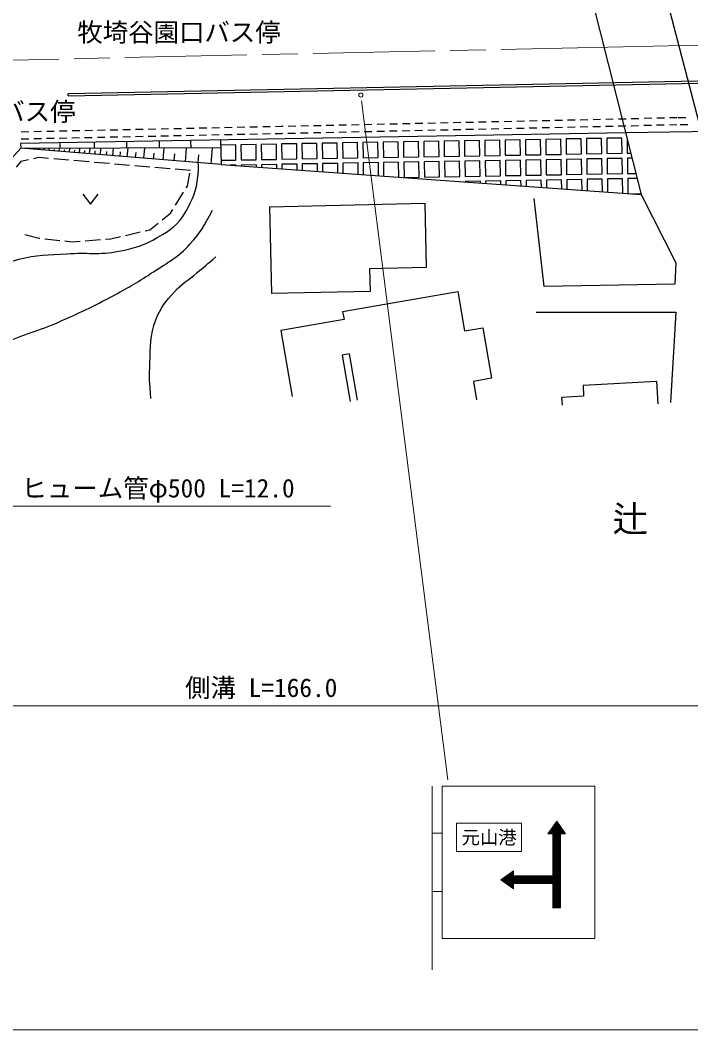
# Model space of a CAD drawing. Units: millimetres, scale not verified. Extents: x 40000 to 680000, y 20000 to 380000.
# Drawn here: x 475665 to 541633, y 205000 to 304227 of the extents above; entities that cross this region are included whole.
import ezdxf
from ezdxf.enums import TextEntityAlignment as Align

# ---------------------------------------------------------------- set-up
doc = ezdxf.new("R2010")
doc.units = ezdxf.units.MM
doc.header["$LTSCALE"] = 1000
doc.linetypes.add('CHAIN', pattern=[18.5, 12, -1.5, 3.5, -1.5])
for name, color, linetype, lineweight in [('M-BGD', 7, 'Continuous', 25), ('M-BMK', 2, 'CHAIN', 13), ('M-STR-HTXT', 7, 'Continuous', 13), ('M-STR-STRC', 7, 'Continuous', 13), ('M-TTL-BAND', 7, 'Continuous', 13)]:
    doc.layers.add(name, color=color, linetype=linetype, lineweight=lineweight)
doc.layers.add('M-BMK-HTXT', color=7, linetype='Continuous')
doc.styles.add('ＭＳ ゴシック', font='')
doc.styles.get('ＭＳ ゴシック').set_extended_font_data('MS Gothic')

msp = doc.modelspace()

# ---------------------------------------------------------------- hatches: boundary and pattern name
at = {"layer": 'M-STR-STRC', "lineweight": 25}
h = msp.add_hatch(dxfattribs=at)
h.set_pattern_fill('USER', color=256, style=0, pattern_type=2)
h.set_pattern_definition([(45, (528069, 216996), (-141.4214, 141.4214), []), (45, (528069, 216855), (-141.4214, 141.4214), [])])
h.paths.add_polyline_path([(528069, 216996), (528069, 219371), (524194, 219371), (524194, 218871), (522944, 219746), (524194, 220621), (524194, 220121), (528069, 220121), (528069, 224246), (527569, 224246), (528444, 225496), (529319, 224246), (528819, 224246), (528819, 216996)])

# ---------------------------------------------------------------- linework, layer by layer
at = {"layer": 'M-BGD'}
for p, q in [((534669, 323824), (544740, 285237)), ((530143, 313300), (536763, 287104)), ((573589, 298873), (535879, 298115)), ((535879, 298115), (480391, 296999)), ((480395, 296799), (535931, 297916)), ((535931, 297916), (573593, 298673)), ((480395, 296799), (480391, 296999)), ((497019, 293715), (497769, 293731)), ((498269, 293741), (499019, 293757)), ((499518, 293768), (500268, 293783)), ((500768, 293794), (501340, 293806)), ((501340, 293806), (501518, 293810)), ((502018, 293821), (502768, 293837)), ((503268, 293848), (504017, 293865)), ((504517, 293876), (505267, 293892)), ((505767, 293903), (506517, 293919)), ((507017, 293930), (507766, 293947)), ((508266, 293958), (509016, 293974)), ((509516, 293985), (510266, 294001)), ((510766, 294012), (511516, 294029)), ((512015, 294040), (512765, 294056)), ((513265, 294067), (514015, 294083)), ((514515, 294094), (515265, 294111)), ((515765, 294122), (516514, 294138)), ((517014, 294149), (517764, 294165)), ((518264, 294176), (519014, 294193)), ((519514, 294204), (520263, 294220)), ((520763, 294231), (521513, 294248)), ((522013, 294258), (522763, 294275)), ((523263, 294286), (524013, 294302)), ((524512, 294313), (525262, 294330)), ((525762, 294340), (526512, 294357)), ((527012, 294368), (527762, 294384)), ((528262, 294395), (529011, 294412)), ((529496, 293722), (530246, 293738)), ((529511, 294423), (530261, 294439)), ((530746, 293749), (531496, 293766)), ((530761, 294450), (531511, 294466)), ((531995, 293777), (532745, 293793)), ((532011, 294477), (532760, 294494)), ((533245, 293804), (533995, 293820)), ((533260, 294505), (534010, 294521)), ((534495, 293831), (535245, 293848)), ((534510, 294532), (535260, 294548)), ((573698, 293813), (535234, 293154)), ((535745, 293859), (536494, 293875)), ((535760, 294559), (536510, 294576)), ((537023, 293900), (537772, 293917)), ((537038, 294601), (537788, 294617)), ((538272, 293928), (539022, 293944)), ((538288, 294628), (539037, 294645)), ((539522, 293955), (540272, 293972)), ((539537, 294656), (540287, 294672)), ((540403, 294661), (541153, 294677)), ((540586, 293965), (541336, 293981)), ((535234, 293154), (475682, 292111)), ((475774, 293265), (476524, 293281)), ((477023, 293292), (477773, 293308)), ((478273, 293318), (479023, 293334)), ((479523, 293345), (480273, 293361)), ((480773, 293371), (481522, 293387)), ((482022, 293398), (482772, 293413)), ((483257, 292724), (484007, 292739)), ((483272, 293424), (484022, 293440)), ((484507, 292750), (485256, 292766)), ((484522, 293450), (485272, 293466)), ((485756, 292776), (486506, 292792)), ((485771, 293477), (486521, 293493)), ((487006, 292803), (487756, 292819)), ((487021, 293503), (487771, 293519)), ((488256, 292829), (489006, 292845)), ((488271, 293530), (489021, 293546)), ((489505, 292856), (490255, 292872)), ((489521, 293556), (490270, 293572)), ((490755, 292882), (491505, 292898)), ((490770, 293583), (491520, 293598)), ((492005, 292909), (492755, 292924)), ((492020, 293609), (492770, 293625)), ((493255, 292935), (494004, 292951)), ((493270, 293635), (494020, 293651)), ((494504, 292961), (495254, 292977)), ((494520, 293662), (495269, 293678)), ((495754, 292988), (496504, 293004)), ((495769, 293688), (496519, 293704)), ((497004, 293014), (497754, 293030)), ((498253, 293041), (499003, 293057)), ((499503, 293067), (500253, 293083)), ((500753, 293094), (501355, 293106)), ((501355, 293106), (501503, 293110)), ((502003, 293120), (502752, 293137)), ((503252, 293148), (504002, 293164)), ((504502, 293175), (505252, 293192)), ((505752, 293203), (506502, 293219)), ((507001, 293230), (507751, 293246)), ((508251, 293257), (509001, 293274)), ((509501, 293285), (510251, 293301)), ((510751, 293312), (511500, 293328)), ((512000, 293339), (512750, 293356)), ((513250, 293367), (514000, 293383)), ((514500, 293394), (515249, 293410)), ((515749, 293421), (516499, 293438)), ((516999, 293449), (517749, 293465)), ((518249, 293476), (518999, 293492)), ((519498, 293503), (520248, 293520)), ((520748, 293531), (521498, 293547)), ((521998, 293558), (522748, 293574)), ((523248, 293585), (523997, 293602)), ((524497, 293613), (525247, 293629)), ((525747, 293640), (526497, 293656)), ((526997, 293667), (527746, 293684)), ((528246, 293695), (528996, 293711)), ((475682, 292111), (475716, 291637)), ((475759, 292565), (476508, 292581)), ((477008, 292591), (477758, 292607)), ((478258, 292618), (479008, 292634)), ((479508, 292644), (480257, 292660)), ((479612, 291649), (479611, 292180)), ((479612, 291649), (479611, 292180)), ((480757, 292671), (481507, 292686)), ((482007, 292697), (482757, 292713)), ((482992, 291660), (482990, 292239)), ((486144, 291670), (486142, 292294)), ((489361, 291680), (489359, 292351)), ((492470, 291690), (492467, 292405)), ((495354, 292456), (495444, 290034)), ((496863, 291982), (495373, 291956)), ((496889, 290482), (496863, 291982)), ((498862, 292017), (497362, 291991)), ((497362, 291991), (497389, 290491)), ((498888, 290517), (498862, 292017)), ((500862, 292052), (499362, 292026)), ((499362, 292026), (499388, 290526)), ((500888, 290552), (500862, 292052)), ((502862, 292087), (501362, 292061)), ((501362, 292061), (501388, 290561)), ((502888, 290587), (502862, 292087)), ((504861, 292122), (503362, 292096)), ((503362, 292096), (503388, 290596)), ((504888, 290622), (504861, 292122)), ((506861, 292157), (505361, 292131)), ((505361, 292131), (505387, 290631)), ((506887, 290657), (506861, 292157)), ((508861, 292192), (507361, 292166)), ((507361, 292166), (507387, 290666)), ((508887, 290692), (508861, 292192)), ((510860, 292227), (509361, 292201)), ((509361, 292201), (509387, 290701)), ((510887, 290727), (510860, 292227)), ((512860, 292262), (511360, 292236)), ((511360, 292236), (511387, 290736)), ((512886, 290762), (512860, 292262)), ((514860, 292297), (513360, 292271)), ((513360, 292271), (513386, 290771)), ((514886, 290797), (514860, 292297)), ((516859, 292332), (515360, 292306)), ((515360, 292306), (515386, 290806)), ((516886, 290832), (516859, 292332)), ((518859, 292367), (517359, 292341)), ((517359, 292341), (517386, 290841)), ((518885, 290867), (518859, 292367)), ((520859, 292402), (519359, 292376)), ((519359, 292376), (519385, 290876)), ((520885, 290902), (520859, 292402)), ((522859, 292437), (521359, 292411)), ((521359, 292411), (521385, 290911)), ((522885, 290937), (522859, 292437)), ((524858, 292472), (523358, 292446)), ((523358, 292446), (523385, 290946)), ((524885, 290972), (524858, 292472)), ((526858, 292507), (525358, 292481)), ((525358, 292481), (525384, 290981)), ((526884, 291007), (526858, 292507)), ((528858, 292542), (527358, 292516)), ((527358, 292516), (527384, 291016)), ((528884, 291042), (528858, 292542)), ((530857, 292577), (529358, 292551)), ((529358, 292551), (529384, 291051)), ((530884, 291077), (530857, 292577)), ((532857, 292612), (531357, 292586)), ((531357, 292586), (531384, 291086)), ((532883, 291112), (532857, 292612)), ((534857, 292647), (533357, 292621)), ((533357, 292621), (533383, 291121)), ((534883, 291147), (534857, 292647)), ((535360, 292656), (535357, 292656)), ((535357, 292656), (535383, 291156)), ((468997, 284301), (475716, 291637)), ((475716, 291637), (495382, 291699)), ((495444, 290034), (475716, 291637)), ((477018, 291531), (477025, 291607)), ((477517, 291491), (477529, 291643)), ((478015, 291450), (478025, 291568)), ((478514, 291410), (478533, 291646)), ((479012, 291369), (479025, 291529)), ((479510, 291329), (479536, 291649)), ((480009, 291288), (480025, 291491)), ((480507, 291248), (480540, 291652)), ((481005, 291207), (481025, 291452)), ((481504, 291167), (481543, 291655)), ((482002, 291126), (482025, 291413)), ((482500, 291086), (482547, 291658)), ((483030, 291043), (483057, 291374)), ((483560, 291000), (483613, 291662)), ((484172, 290950), (484203, 291333)), ((484784, 290900), (484846, 291666)), ((485492, 290843), (485528, 291285)), ((486200, 290785), (486272, 291670)), ((487019, 290719), (487060, 291230)), ((487837, 290652), (487920, 291675)), ((488783, 290575), (488831, 291167)), ((489729, 290499), (489826, 291681)), ((490823, 290410), (490879, 291093)), ((491917, 290321), (492029, 291688)), ((493182, 290218), (493246, 291008)), ((494447, 290115), (494575, 291696)), ((511387, 290736), (512886, 290762)), ((513386, 290771), (514886, 290797)), ((515386, 290806), (516886, 290832)), ((517386, 290841), (518885, 290867)), ((519385, 290876), (520885, 290902)), ((521385, 290911), (522885, 290937)), ((523385, 290946), (524885, 290972)), ((525384, 290981), (526884, 291007)), ((527384, 291016), (528884, 291042)), ((529384, 291051), (530884, 291077)), ((531384, 291086), (532883, 291112)), ((533383, 291121), (534883, 291147)), ((535383, 291156), (535737, 291162)), ((475717, 290331), (475258, 289793)), ((476491, 290503), (475717, 290331)), ((477490, 290725), (476979, 290611)), ((478463, 290641), (477490, 290725)), ((480456, 290470), (478961, 290598)), ((482449, 290299), (480954, 290427)), ((484441, 290128), (482947, 290256)), ((486434, 289957), (484939, 290085)), ((488427, 289786), (486932, 289914)), ((495428, 290457), (496889, 290482)), ((495444, 290034), (536763, 287104)), ((496898, 289982), (496318, 289972)), ((496898, 289931), (496898, 289982)), ((497389, 290491), (498888, 290517)), ((498897, 290017), (497397, 289991)), ((497397, 289991), (497399, 289896)), ((498901, 289789), (498897, 290017)), ((499388, 290526), (500888, 290552)), ((500897, 290052), (499397, 290026)), ((499397, 290026), (499402, 289754)), ((500904, 289647), (500897, 290052)), ((501388, 290561), (502888, 290587)), ((502897, 290087), (501397, 290061)), ((501397, 290061), (501405, 289611)), ((502907, 289505), (502897, 290087)), ((503388, 290596), (504888, 290622)), ((504896, 290122), (503397, 290096)), ((503397, 290096), (503408, 289469)), ((504910, 289363), (504896, 290122)), ((505387, 290631), (506887, 290657)), ((506896, 290157), (505396, 290131)), ((505396, 290131), (505410, 289327)), ((506912, 289221), (506896, 290157)), ((507387, 290666), (508887, 290692)), ((508896, 290192), (507396, 290166)), ((507396, 290166), (507413, 289185)), ((508915, 289079), (508896, 290192)), ((509387, 290701), (510887, 290727)), ((510895, 290227), (509396, 290201)), ((509396, 290201), (509416, 289043)), ((510918, 288937), (510895, 290227)), ((512895, 290262), (511395, 290236)), ((511395, 290236), (511419, 288901)), ((512921, 288795), (512895, 290262)), ((514895, 290297), (513395, 290271)), ((513395, 290271), (513421, 288771)), ((514921, 288798), (514895, 290297)), ((516894, 290332), (515395, 290306)), ((515395, 290306), (515421, 288806)), ((516921, 288833), (516894, 290332)), ((518894, 290368), (517394, 290341)), ((517394, 290341), (517421, 288841)), ((518920, 288868), (518894, 290368)), ((520894, 290403), (519394, 290376)), ((519394, 290376), (519420, 288876)), ((520920, 288903), (520894, 290403)), ((522894, 290438), (521394, 290411)), ((521394, 290411), (521420, 288911)), ((522920, 288938), (522894, 290438)), ((524893, 290473), (523393, 290446)), ((523393, 290446), (523420, 288947)), ((524920, 288973), (524893, 290473)), ((526893, 290508), (525393, 290481)), ((525393, 290481), (525419, 288982)), ((526919, 289008), (526893, 290508)), ((528893, 290543), (527393, 290516)), ((527393, 290516), (527419, 289017)), ((528919, 289043), (528893, 290543)), ((530892, 290578), (529393, 290551)), ((529393, 290551), (529419, 289052)), ((530919, 289078), (530892, 290578)), ((532892, 290613), (531392, 290586)), ((531392, 290586), (531419, 289087)), ((532918, 289113), (532892, 290613)), ((534892, 290648), (533392, 290621)), ((533392, 290621), (533418, 289122)), ((534918, 289148), (534892, 290648)), ((535863, 290665), (535392, 290656)), ((535392, 290656), (535418, 289157)), ((490419, 289615), (488925, 289743)), ((492412, 289444), (490918, 289572)), ((492117, 287917), (492363, 289192)), ((513421, 288771), (514921, 288798)), ((515421, 288806), (516921, 288833)), ((517421, 288841), (518920, 288868)), ((519420, 288876), (520920, 288903)), ((521420, 288911), (522920, 288938)), ((523420, 288947), (524920, 288973)), ((525419, 288982), (526919, 289008)), ((527419, 289017), (528919, 289043)), ((529419, 289052), (530919, 289078)), ((531419, 289087), (532918, 289113)), ((533418, 289122), (534918, 289148)), ((535418, 289157), (536240, 289171)), ((492009, 287747), (492117, 287917)), ((520929, 288403), (519429, 288377)), ((519429, 288377), (519430, 288333)), ((520932, 288227), (520929, 288403)), ((522929, 288438), (521429, 288412)), ((521429, 288412), (521433, 288191)), ((522935, 288085), (522929, 288438)), ((524928, 288473), (523429, 288447)), ((523429, 288447), (523435, 288049)), ((524938, 287943), (524928, 288473)), ((526928, 288508), (525428, 288482)), ((525428, 288482), (525438, 287907)), ((526940, 287801), (526928, 288508)), ((528928, 288543), (527428, 288517)), ((527428, 288517), (527441, 287765)), ((528943, 287658), (528928, 288543)), ((530927, 288578), (529428, 288552)), ((529428, 288552), (529444, 287623)), ((530946, 287516), (530927, 288578)), ((532927, 288613), (531427, 288587)), ((531427, 288587), (531447, 287481)), ((532949, 287374), (532927, 288613)), ((534927, 288648), (533427, 288622)), ((533427, 288622), (533449, 287339)), ((534952, 287232), (534927, 288648)), ((536366, 288673), (535427, 288657)), ((535427, 288657), (535452, 287197)), ((481837, 287132), (482587, 286132)), ((482587, 286132), (483337, 287132)), ((490944, 286054), (491743, 287324)), ((535905, 287165), (536743, 287179)), ((536763, 287104), (540157, 280371)), ((500193, 285898), (515461, 286243)), ((500193, 285898), (500386, 277355)), ((515461, 286243), (515603, 279932)), ((527201, 278051), (526239, 286708)), ((489617, 284594), (490442, 285258)), ((490442, 285258), (490677, 285631)), ((488423, 283633), (489228, 284281)), ((476133, 283157), (477539, 282795)), ((484581, 282746), (485532, 282966)), ((486019, 283078), (487481, 283415)), ((487968, 283528), (488423, 283633)), ((477539, 282795), (477587, 282790)), ((478084, 282738), (479575, 282579)), ((480073, 282527), (480789, 282451)), ((480789, 282451), (481566, 282511)), ((482065, 282550), (483560, 282667)), ((484059, 282705), (484581, 282746)), ((515603, 279932), (510034, 279806)), ((540157, 280371), (540044, 278278)), ((510034, 279806), (510084, 277574)), ((540044, 278278), (527201, 278051)), ((510084, 277574), (500386, 277355)), ((507384, 275605), (518711, 277575)), ((518711, 277575), (519386, 273697)), ((507384, 275605), (507523, 274805)), ((526412, 275535), (540157, 275535)), ((540157, 275535), (539644, 266662)), ((507523, 274805), (501292, 273721)), ((519386, 273697), (521158, 274005)), ((521158, 274005), (522023, 269034)), ((501292, 273721), (502416, 267255)), ((508024, 271432), (507330, 271311)), ((507330, 271311), (508120, 266766)), ((508024, 271432), (508814, 266886)), ((522023, 269034), (520250, 268725)), ((520250, 268725), (520566, 266909)), ((531028, 268355), (538259, 268765)), ((531028, 268355), (531088, 267281)), ((538259, 268765), (538387, 266507)), ((531088, 267281), (528923, 267158)), ((528923, 267158), (528966, 266400))]:
    msp.add_line(p, q, dxfattribs=at)
at = {"layer": 'M-BGD', "lineweight": 13}
msp.add_circle((509173, 296871), 200, dxfattribs=at)
at = {"layer": 'M-BGD'}
for points, knots in [([(469155, 276240), (469914, 277394), (470295, 277841), (471235, 278659), (472637, 279878), (473723, 280252), (475520, 280727), (477317, 281202), (478395, 281114), (480248, 281269), (482243, 281436), (483404, 281127), (485369, 281515), (486933, 281823), (487834, 282091), (489211, 282894), (490446, 283614), (491206, 284117), (491920, 285356), (492642, 286611), (493019, 287411), (493151, 288853), (493199, 289384), (493229, 289613), (493182, 290218)], [0, 0, 0, 0, 1, 1, 1, 2, 2, 2, 3, 3, 3, 4, 4, 4, 5, 5, 5, 6, 6, 6, 7, 7, 7, 8, 8, 8, 8]), ([(467541, 267775), (468502, 268879), (468878, 269237), (469856, 270040), (471348, 271265), (472389, 271691), (474141, 272502), (476124, 273421), (477357, 273648), (479361, 274522), (481554, 275478), (482771, 276047), (484877, 277181), (486434, 278020), (487293, 278521), (488768, 279496), (490234, 280465), (491179, 280904), (492363, 282204), (493419, 283365), (493765, 283980), (494579, 285553)], [0, 0, 0, 0, 1, 1, 1, 2, 2, 2, 3, 3, 3, 4, 4, 4, 5, 5, 5, 6, 6, 6, 7, 7, 7, 7]), ([(488521, 267036), (488390, 268651), (488366, 269167), (488423, 270532), (488492, 272201), (488431, 273203), (489014, 274768), (489465, 275978), (489960, 276577), (490836, 277526), (491605, 278358), (492186, 278667), (493052, 279397), (493783, 280013), (494011, 280206), (494924, 280973)], [0, 0, 0, 0, 1, 1, 1, 2, 2, 2, 3, 3, 3, 4, 4, 4, 5, 5, 5, 5])]:
    msp.add_open_spline(points, degree=3, knots=knots, dxfattribs=at)
at = {"layer": 'M-BMK'}
for p, q in [((562723, 302209), (534963, 301608)), ((534963, 301608), (464171, 300075))]:
    msp.add_line(p, q, dxfattribs=at)
at = {"layer": 'M-STR-HTXT'}
for p, q in [((472266, 256467), (506196, 256467)), ((423848, 236854), (574911, 236854))]:
    msp.add_line(p, q, dxfattribs=at)
at = {"layer": 'M-STR-STRC'}
for p, q in [((509223, 296291), (517732, 229558)), ((516178, 228960), (516178, 210892)), ((517178, 228960), (517178, 213960)), ((517178, 228960), (532178, 228960)), ((532178, 228960), (532178, 213960)), ((528444, 225496), (527569, 224246)), ((529319, 224246), (528444, 225496)), ((516178, 224335), (517178, 224335)), ((527569, 224246), (528069, 224246)), ((528069, 224246), (528069, 220121)), ((528819, 224246), (528819, 216996)), ((528819, 224246), (529319, 224246)), ((524194, 220621), (522944, 219746)), ((524194, 220121), (524194, 220621)), ((522944, 219746), (524194, 218871)), ((528069, 220121), (524194, 220121)), ((528069, 219371), (524194, 219371)), ((524194, 218871), (524194, 219371)), ((528069, 219371), (528069, 216996)), ((516178, 218585), (517178, 218585)), ((528819, 216996), (528069, 216996)), ((517178, 213960), (532178, 213960))]:
    msp.add_line(p, q, dxfattribs=at)
msp.add_lwpolyline([(518593, 222514), (524993, 222514), (524993, 225314), (518593, 225314)], close=True, dxfattribs=at)
at = {"layer": 'M-TTL-BAND'}
msp.add_line((40000, 205000), (579000, 205000), dxfattribs=at)

# ---------------------------------------------------------------- texts
at = {"layer": 'M-BMK-HTXT', "style": 'ＭＳ ゴシック'}
msp.add_text('辻', height=2566, dxfattribs=at).set_placement((535682, 253169), align=Align.BOTTOM_CENTER)
at = {"layer": 'M-STR-HTXT', "style": 'ＭＳ ゴシック'}
for s, p in [('牧埼谷園口バス停', (491287, 301573)), ('牧埼谷園口バス停', (471104, 293782)), ('ヒューム管φ500 L=12.0', (489231, 256767)), ('側溝 L=166.0', (499379, 237154))]:
    msp.add_text(s, height=1833, dxfattribs=at).set_placement(p, align=Align.BOTTOM_CENTER)
at = {"layer": 'M-STR-STRC', "style": 'ＭＳ ゴシック'}
msp.add_text('元山港', height=1320, dxfattribs=at).set_placement((521793, 223914), align=Align.MIDDLE_CENTER)

doc.saveas('drawing.dxf')
